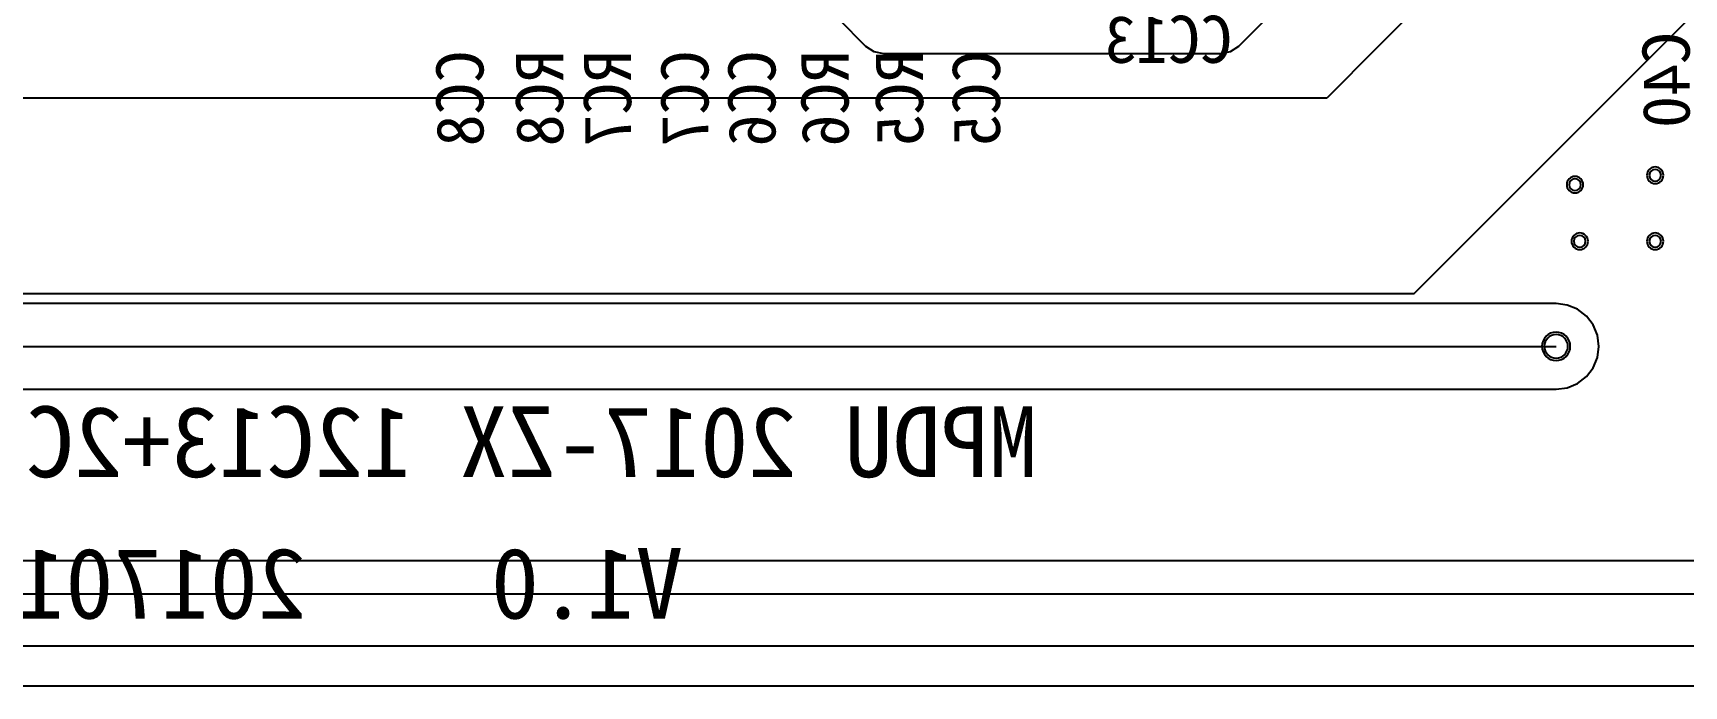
# Model space of a CAD drawing. Header units: inches. Extents: x 32166 to 66782, y 2386 to 7162.
# Drawn here: x 33661.4 to 33941.3, y 3232.1 to 3342.8 of the extents above; entities that cross this region are included whole.
import ezdxf

# ---------------------------------------------------------------- set-up
doc = ezdxf.new("R2010")
doc.units = ezdxf.units.IN
doc.header["$LTSCALE"] = 0.64311
doc.header["$MEASUREMENT"] = 0
for name, color, linetype in [('BOTTOMLAYER', 5, 'CONTINUOUS'), ('BOTTOMOVERLAY', 54, 'CONTINUOUS'), ('BOTTOMSOLDER', 6, 'CONTINUOUS'), ('KEEPOUTLAYER', 6, 'CONTINUOUS'), ('MULTILAYER', 9, 'CONTINUOUS')]:
    doc.layers.add(name, color=color, linetype=linetype)
doc.styles.get("Standard").update_dxf_attribs({"font": 'txt', "width": 0.8})

msp = doc.modelspace()

# ---------------------------------------------------------------- linework, layer by layer
at = {"layer": 'BOTTOMLAYER'}
for p, q in [((33865.84, 3340.61), (33899.86, 3374.63)), ((33937.99, 3341.03), (33968.05, 3371.08)), ((33913.82, 3365.03), (33880.76, 3331.75)), ((33797.96, 3345.21), (33802.56, 3340.61)), ((33802.56, 3340.61), (33803.96, 3339.68)), ((33864.45, 3339.68), (33865.84, 3340.61)), ((33895.59, 3298.63), (33937.99, 3341.03)), ((33803.96, 3339.68), (33805.6, 3339.36)), ((33805.6, 3339.36), (33862.8, 3339.36)), ((33862.8, 3339.36), (33864.45, 3339.68)), ((33880.76, 3331.75), (33450.99, 3331.75)), ((33433.91, 3298.63), (33895.59, 3298.63)), ((33919.66, 3296.93), (33407.81, 3296.93)), ((33921.54, 3296.68), (33919.66, 3296.93)), ((33923.29, 3295.95), (33921.54, 3296.68)), ((33924.79, 3294.8), (33923.29, 3295.95)), ((33925.95, 3293.3), (33924.79, 3294.8)), ((33926.67, 3291.55), (33925.95, 3293.3)), ((33926.92, 3289.67), (33926.67, 3291.55)), ((33404.8, 3289.67), (33919.66, 3289.67)), ((33925.95, 3286.03), (33926.67, 3287.79)), ((33926.67, 3287.79), (33926.92, 3289.67)), ((33923.29, 3283.38), (33924.79, 3284.53)), ((33924.79, 3284.53), (33925.95, 3286.03)), ((33404.8, 3282.4), (33919.66, 3282.4)), ((33919.66, 3282.4), (33921.54, 3282.65)), ((33921.54, 3282.65), (33923.29, 3283.38)), ((34016.74, 3253.31), (33146.31, 3253.31)), ((32657.59, 3247.67), (34217.27, 3247.67)), ((32645.85, 3238.87), (34227.03, 3238.87))]:
    msp.add_line(p, q, dxfattribs=at)
for centre, radius, start, end in [((33922.86, 3317.09), 1, 0, 180), ((33936.46, 3318.69), 1, 0, 180), ((33936.46, 3318.69), 1, 180, 0), ((33922.86, 3317.09), 1, 180, 0), ((33923.66, 3307.49), 1, 0, 180), ((33923.66, 3307.49), 1, 180, 0), ((33936.46, 3307.49), 1, 0, 180), ((33936.46, 3307.49), 1, 180, 0), ((33919.66, 3289.67), 2, 0, 180), ((33919.66, 3289.67), 2, 0, 180), ((33919.66, 3289.67), 2, 180, 0), ((33919.66, 3289.67), 2, 180, 0)]:
    msp.add_arc(centre, radius, start, end, dxfattribs=at)
at = {"layer": 'BOTTOMSOLDER'}
for centre, radius, start, end in [((33922.86, 3317.09), 1.41, 0, 180), ((33936.46, 3318.69), 1.41, 0, 180), ((33936.46, 3318.69), 1.41, 180, 0), ((33922.86, 3317.09), 1.41, 180, 0), ((33923.66, 3307.49), 1.41, 0, 180), ((33923.66, 3307.49), 1.41, 180, 0), ((33936.46, 3307.49), 1.41, 0, 180), ((33936.46, 3307.49), 1.41, 180, 0), ((33919.66, 3289.67), 2.41, 0, 180), ((33919.66, 3289.67), 2.41, 180, 0)]:
    msp.add_arc(centre, radius, start, end, dxfattribs=at)
at = {"layer": 'KEEPOUTLAYER'}
msp.add_line((32499.27, 3232.07), (34258.55, 3232.07), dxfattribs=at)
at = {"layer": 'MULTILAYER'}
for centre, radius, start, end in [((33922.86, 3317.09), 1, 0, 180), ((33936.46, 3318.69), 1, 0, 180), ((33936.46, 3318.69), 1, 180, 0), ((33922.86, 3317.09), 1, 180, 0), ((33923.66, 3307.49), 1, 0, 180), ((33923.66, 3307.49), 1, 180, 0), ((33936.46, 3307.49), 1, 0, 180), ((33936.46, 3307.49), 1, 180, 0), ((33919.66, 3289.67), 2, 0, 180), ((33919.66, 3289.67), 2, 180, 0)]:
    msp.add_arc(centre, radius, start, end, dxfattribs=at)

# ---------------------------------------------------------------- texts
at = {"layer": 'BOTTOMOVERLAY', "text_generation_flag": 2}
for s, height, rotation, p in [('CC13', 8, 360, (33864.79, 3337.75)), ('C40', 8, 90, (33942.31, 3343.03)), ('CC8', 8, 90, (33737.75, 3339.89)), ('RC8', 8, 90, (33751.27, 3339.89)), ('RC7', 8, 90, (33762.79, 3339.89)), ('CC7', 8, 90, (33775.91, 3339.89)), ('CC6', 8, 90, (33787.27, 3339.89)), ('RC6', 8, 90, (33799.67, 3339.89)), ('RC5', 8, 90, (33812.31, 3339.89)), ('CC5', 8, 90, (33825.35, 3339.89)), ('MPDU 2017-ZX 12C13+2C19_2', 12, 360, (33831.66, 3267.49)), ('20170113', 12, 360, (33707.66, 3243.49)), ('V1.0', 12, 360, (33771.66, 3243.49))]:
    msp.add_text(s, height=height, rotation=rotation, dxfattribs=at).set_placement(p)

doc.saveas('drawing.dxf')
